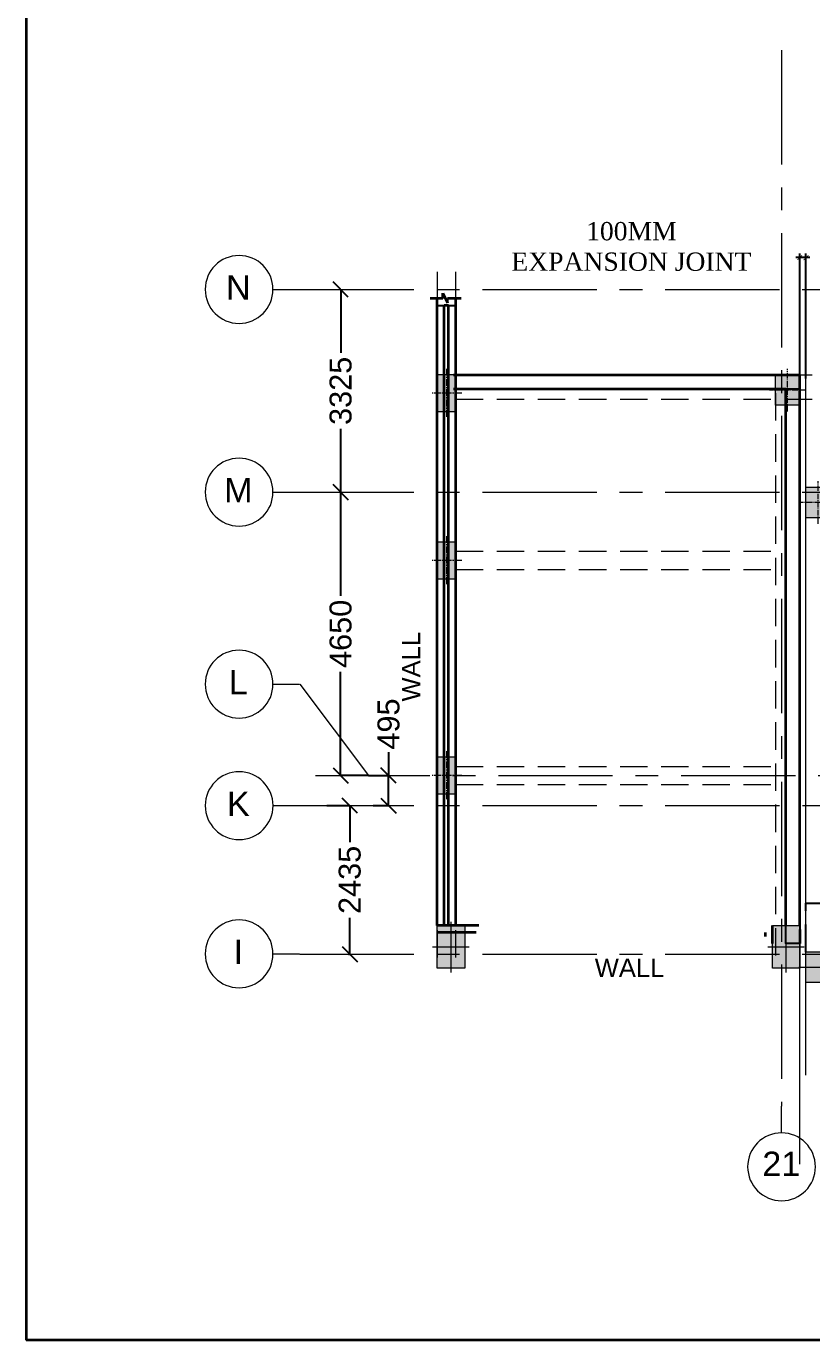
# Model space of a CAD drawing. Header units: inches. Extents: x 1789308 to 1948517, y 1504002 to 1708835.
# Drawn here: x 1825730 to 1838622, y 1604119 to 1625667 of the extents above; entities that cross this region are included whole.
import ezdxf
from ezdxf.enums import TextEntityAlignment as Align

# ---------------------------------------------------------------- set-up
doc = ezdxf.new("R2010")
doc.units = ezdxf.units.IN
doc.header["$LTSCALE"] = 0.015
doc.header["$MEASUREMENT"] = 0
doc.header["$PDMODE"] = 34
doc.header["$PDSIZE"] = -0.1
for name, pattern in [('$DDT_AUDIT_GENERATED_(C)', [0]), ('CENTER', [2, 1.25, -0.25, 0.25, -0.25]), ('CENTER2', [1.125, 0.75, -0.125, 0.125, -0.125]), ('DASHED2', [0.375, 0.25, -0.125])]:
    doc.linetypes.add(name, pattern=pattern)
for name, color, linetype, lineweight in [('CENTER LINE', 1, 'CENTER2', 18), ('COLUMN - HACTH - STR', 25, '$DDT_AUDIT_GENERATED_(C)', 15), ('COLUMN - STR', 6, 'Continuous', 15), ('GRID - BEAM - STR', 251, 'CENTER', 18), ('GRID - COLUMN - STR', 251, 'CENTER', 15), ('SECTION -  LINE - STR', 3, 'Continuous', 20), ('wall', 1, 'Continuous', 35)]:
    doc.layers.add(name, color=color, linetype=linetype, lineweight=lineweight)
for name, color, linetype in [('DIM - GRID - STR', 7, 'Continuous'), ('STR_Dimension_Pranav', 30, 'Continuous'), ('TITLE', 7, 'Continuous')]:
    doc.layers.add(name, color=color, linetype=linetype)
doc.styles.add('DIM 300', font='times.ttf', dxfattribs={"height": 300})
doc.styles.add('PRADEEP - STR', font='swissel.ttf')
doc.dimstyles.new('DIM 300', dxfattribs={"dimtxt": 300, "dimasz": 77, "dimexe": 66, "dimexo": 150, "dimgap": 12, "dimtad": 0, "dimdec": 0, "dimzin": 0, "dimdsep": 46, "dimtxsty": 'DIM 300', "dimblk": 'ARCHTICK', "dimcen": 0.09, "dimdle": 66, "dimclrd": 256, "dimclre": 256, "dimclrt": 7, "dimadec": 0, "dimazin": 0, "dimtfac": 1, "dimtdec": 0, "dimtofl": 0, "dimtmove": 2, "dimatfit": 3, "dimfxl": 300, "dimtolj": 1, "dimtzin": 0, "dimlwd": -1, "dimlwe": -1, "dimarcsym": 0})
doc.dimstyles.new('GRID DIM', dxfattribs={"dimtxt": 350, "dimasz": 250, "dimexe": 0.1, "dimexo": 0.1, "dimgap": 0.09, "dimtad": 0, "dimdec": 0, "dimzin": 0, "dimdsep": 46, "dimtxsty": 'PRADEEP - STR', "dimblk": 'OBLIQUE', "dimcen": 0.09, "dimclrd": 73, "dimclre": 73, "dimclrt": 256, "dimadec": 0, "dimazin": 0, "dimtfac": 1, "dimtdec": 0, "dimtofl": 0, "dimtmove": 1, "dimatfit": 3, "dimfxl": 1.25, "dimtolj": 1, "dimtzin": 0, "dimlwd": -1, "dimlwe": -1, "dimarcsym": 2})

# ---------------------------------------------------------------- blocks, each defined once
blk = doc.blocks.new('400x500')
at = {"layer": 'COLUMN - HACTH - STR'}
h = blk.add_hatch(color=256, dxfattribs=at)
h.dxf.hatch_style = 1
h.paths.add_polyline_path([(0, 0), (400, 0), (400, -500), (0, -500)])
at = {"layer": 'CENTER LINE', "ltscale": 8000}
for points in [[(200, -600), (200, 100)], [(500, -250), (-100, -250)]]:
    blk.add_lwpolyline(points, dxfattribs=at)
at = {"layer": 'COLUMN - STR'}
blk.add_lwpolyline([(0, 0), (400, 0), (400, -500), (0, -500)], close=True, dxfattribs=at)
blk = doc.blocks.new('COL 300X600')
at = {"layer": 'COLUMN - HACTH - STR', "ltscale": 100}
blk.add_hatch(color=256, dxfattribs=at).paths.add_polyline_path([(-425169, -455077), (-425169, -454477), (-425469, -454477), (-425469, -455077)])
at = {"layer": 'CENTER LINE', "color": 30, "ltscale": 10000}
for points in [[(-425319, -454377), (-425319, -455177)], [(-425069, -454777), (-425569, -454777)]]:
    blk.add_lwpolyline(points, dxfattribs=at)
at = {"layer": 'COLUMN - STR', "ltscale": 100}
blk.add_lwpolyline([(-425169, -455077), (-425169, -454477), (-425469, -454477), (-425469, -455077)], close=True, dxfattribs=at)
blk = doc.blocks.new('_ArchTick')
at = {"color": 0, "linetype": 'ByBlock', "lineweight": -3, "const_width": 0.15}
blk.add_lwpolyline([(-0.5, -0.5), (0.5, 0.5)], dxfattribs=at)
blk = doc.blocks.new('*D612')
at = {"transparency": 16777216}
for p, q in [((1838427, 1619890), (1838427, 1621938)), ((1838527, 1619890), (1838527, 1621938)), ((1838593, 1621872), (1838361, 1621872))]:
    blk.add_line(p, q, dxfattribs=at)
at = {"layer": 'Defpoints', "color": 0, "transparency": 16777216}
for p in [(1838427, 1621872), (1838427, 1619740), (1838527, 1619740)]:
    blk.add_point(p, dxfattribs=at)
at = {"transparency": 16777216, "xscale": 77, "yscale": 77, "zscale": 77, "rotation": 180}
blk.add_blockref('_ArchTick', (1838427, 1621872), dxfattribs=at)
at = {"transparency": 16777216, "xscale": 77, "yscale": 77, "zscale": 77}
blk.add_blockref('_ArchTick', (1838527, 1621872), dxfattribs=at)
at = {"color": 7, "transparency": 16777216, "insert": (1835662, 1622053), "char_height": 300, "attachment_point": 5, "style": 'DIM 300'}
blk.add_mtext('\\A1;100MM\\PEXPANSION JOINT', dxfattribs=at)
blk = doc.blocks.new('C-500X500')
at = {"layer": 'COLUMN - HACTH - STR'}
blk.add_hatch(color=256, dxfattribs=at).paths.add_polyline_path([(0, 0), (0, -500), (500, -500), (500, 0)])
at = {"layer": 'COLUMN - STR'}
for p, q in [((250, -615), (250, 92)), ((-119, -250), (615, -250))]:
    blk.add_line(p, q, dxfattribs=at)
blk.add_lwpolyline([(0, 0), (500, 0), (500, -500), (0, -500)], close=True, dxfattribs=at)
blk = doc.blocks.new('450X700')
at = {"layer": 'COLUMN - HACTH - STR'}
blk.add_hatch(color=256, dxfattribs=at).paths.add_polyline_path([(0, 0), (0, -700), (450, -700), (450, 0)])
at = {"layer": 'COLUMN - STR'}
for p, q in [((225, -773), (225, 59)), ((-77, -350), (520, -350))]:
    blk.add_line(p, q, dxfattribs=at)
blk.add_lwpolyline([(0, 0), (450, 0), (450, -700), (0, -700)], close=True, dxfattribs=at)
blk = doc.blocks.new('GRID NOS')
at = {"layer": 'GRID - BEAM - STR', "color": 3, "linetype": 'Continuous', "lineweight": 15}
blk.add_line((0, -0.205), (0, 0.17), dxfattribs=at)
blk.add_circle((0, -0.682), 0.477, dxfattribs=at)
blk = doc.blocks.new('_Oblique')
at = {"color": 0, "linetype": 'ByBlock', "lineweight": -2}
blk.add_line((-0.5, -0.5), (0.5, 0.5), dxfattribs=at)
blk = doc.blocks.new('*D596')
at = {"layer": 'Defpoints', "color": 0, "transparency": 16777216}
for p in [(1830890, 1618024), (1830890, 1618024), (1831349, 1613374)]:
    blk.add_point(p, dxfattribs=at)
at = {"layer": 'DIM - GRID - STR', "color": 73, "linetype": 'ByBlock', "transparency": 16777216}
for p, q in [((1830890, 1618024), (1830890, 1616323)), ((1830890, 1613374), (1830890, 1615076)), ((1831349, 1613374), (1830890, 1613374))]:
    blk.add_line(p, q, dxfattribs=at)
at = {"layer": 'DIM - GRID - STR', "color": 73, "transparency": 16777216, "xscale": 250, "yscale": 250, "zscale": 250}
for p, rotation in [((1830890, 1618024), 90), ((1830890, 1613374), 270)]:
    blk.add_blockref('_Oblique', p, dxfattribs=dict(at, rotation=rotation))
at = {"layer": 'DIM - GRID - STR', "transparency": 16777216, "insert": (1830890, 1615699), "char_height": 360, "attachment_point": 5, "rotation": 90, "style": 'PRADEEP - STR'}
blk.add_mtext('\\A1;4650', dxfattribs=at)
blk = doc.blocks.new('*D597')
at = {"layer": 'Defpoints', "color": 0, "transparency": 16777216}
for p in [(1830891, 1621349), (1830891, 1621349), (1830890, 1618024)]:
    blk.add_point(p, dxfattribs=at)
at = {"layer": 'DIM - GRID - STR', "color": 73, "linetype": 'ByBlock', "transparency": 16777216}
for p, q in [((1830891, 1621349), (1830891, 1620308)), ((1830891, 1618024), (1830891, 1619065)), ((1830890, 1618024), (1830891, 1618024))]:
    blk.add_line(p, q, dxfattribs=at)
at = {"layer": 'DIM - GRID - STR', "color": 73, "transparency": 16777216, "xscale": 250, "yscale": 250, "zscale": 250}
for p, rotation in [((1830891, 1621349), 90), ((1830891, 1618024), 270)]:
    blk.add_blockref('_Oblique', p, dxfattribs=dict(at, rotation=rotation))
at = {"layer": 'DIM - GRID - STR', "transparency": 16777216, "insert": (1830891, 1619686), "char_height": 360, "attachment_point": 5, "rotation": 90, "style": 'PRADEEP - STR'}
blk.add_mtext('\\A1;3325', dxfattribs=at)
blk = doc.blocks.new('*D603')
at = {"layer": 'Defpoints', "color": 0, "transparency": 16777216}
for p in [(1831347, 1613375), (1831677, 1613375), (1831424, 1612881)]:
    blk.add_point(p, dxfattribs=at)
at = {"layer": 'DIM - GRID - STR', "color": 73, "linetype": 'ByBlock', "transparency": 16777216}
for p, q in [((1831677, 1613758), (1831677, 1613375)), ((1831348, 1613375), (1831677, 1613375)), ((1831677, 1612881), (1831677, 1613375)), ((1831424, 1612881), (1831677, 1612881))]:
    blk.add_line(p, q, dxfattribs=at)
at = {"layer": 'DIM - GRID - STR', "color": 73, "transparency": 16777216, "xscale": 250, "yscale": 250, "zscale": 250}
for p, rotation in [((1831677, 1613375), 90), ((1831677, 1612881), 270)]:
    blk.add_blockref('_Oblique', p, dxfattribs=dict(at, rotation=rotation))
at = {"layer": 'DIM - GRID - STR', "transparency": 16777216, "insert": (1831677, 1614220), "char_height": 360, "attachment_point": 5, "rotation": 90, "style": 'PRADEEP - STR'}
blk.add_mtext('\\A1;495', dxfattribs=at)
blk = doc.blocks.new('*D604')
at = {"layer": 'Defpoints', "color": 0, "transparency": 16777216}
for p in [(1830663, 1612881), (1831040, 1612881), (1831017, 1610445)]:
    blk.add_point(p, dxfattribs=at)
at = {"layer": 'DIM - GRID - STR', "color": 73, "linetype": 'ByBlock', "transparency": 16777216}
for p, q in [((1830663, 1612881), (1831040, 1612881)), ((1831040, 1612881), (1831040, 1612284)), ((1831040, 1610445), (1831040, 1611042)), ((1831017, 1610445), (1831040, 1610445))]:
    blk.add_line(p, q, dxfattribs=at)
at = {"layer": 'DIM - GRID - STR', "color": 73, "transparency": 16777216, "xscale": 250, "yscale": 250, "zscale": 250}
for p, rotation in [((1831040, 1612881), 90), ((1831040, 1610445), 270)]:
    blk.add_blockref('_Oblique', p, dxfattribs=dict(at, rotation=rotation))
at = {"layer": 'DIM - GRID - STR', "transparency": 16777216, "insert": (1831040, 1611663), "char_height": 360, "attachment_point": 5, "rotation": 90, "style": 'PRADEEP - STR'}
blk.add_mtext('\\A1;2435', dxfattribs=at)

msp = doc.modelspace()

# ---------------------------------------------------------------- linework, layer by layer
msp.add_lwpolyline([(1825729.7, 1675502.6), (1926796.4, 1675502.6), (1926796.4, 1604118.9), (1825729.7, 1604118.9)], close=True)
at = {"color": 1}
for points in [[(1832478.4, 1621085.5), (1832591.8, 1621085.5), (1832591.8, 1610916.8), (1832478.4, 1610916.8)], [(1832663.4, 1621085.5), (1832776.8, 1621085.5), (1832776.8, 1610916.8), (1832663.4, 1610916.8)], [(1838196.9, 1619720.5), (1838426.8, 1619720.5), (1838426.8, 1610620.5), (1838196.9, 1610620.5)]]:
    msp.add_lwpolyline(points, close=True, dxfattribs=at)
at = {"layer": 'COLUMN - HACTH - STR', "linetype": 'DASHED2', "ltscale": 120000}
for p, q in [((1832476.9, 1621638.3), (1832476.9, 1610215.5)), ((1832776.9, 1621638.3), (1832776.9, 1610215.5)), ((1832776.9, 1619948.4), (1838926.9, 1619948.4)), ((1832776.9, 1619548.4), (1838926.9, 1619548.4)), ((1838026.9, 1619648.4), (1838026.9, 1610215.1)), ((1838426.9, 1619648.4), (1838426.9, 1610215.1)), ((1832776.9, 1617053.8), (1838029.5, 1617053.8)), ((1832776.9, 1616753.8), (1838029.5, 1616753.8)), ((1832776.9, 1613525.3), (1838026.9, 1613525.3)), ((1832776.9, 1613225.3), (1838026.9, 1613225.3))]:
    msp.add_line(p, q, dxfattribs=at)
at = {"layer": 'COLUMN - HACTH - STR', "linetype": 'DASHED2', "lineweight": -2, "ltscale": 120000}
msp.add_lwpolyline([(1838526.9, 1610479.1), (1838527.8, 1611279.1), (1839128.1, 1611278.4), (1839128.1, 1610679.1)], dxfattribs=at)
at = {"layer": 'COLUMN - STR'}
for p, q in [((1838426.9, 1607001.8), (1838426.9, 1620643.1)), ((1838526.9, 1608458.8), (1838526.9, 1620602.1))]:
    msp.add_line(p, q, dxfattribs=at)
at = {"layer": 'GRID - COLUMN - STR', "color": 251, "ltscale": 100000}
for p, q in [((1838126.8, 1625273.3), (1838126.8, 1607950.2)), ((1830217.7, 1621348.7), (1857345.2, 1621348.7)), ((1830217.7, 1618024.2), (1857345.2, 1618024.2)), ((1830478.4, 1613375.3), (1857345.2, 1613375.3)), ((1830218.5, 1612880.6), (1857346, 1612880.6)), ((1830217.7, 1610445.2), (1857345.2, 1610445.2))]:
    msp.add_line(p, q, dxfattribs=at)
at = {"layer": 'GRID - COLUMN - STR', "ltscale": 100000}
msp.add_line((1830217.7, 1614874.1), (1831348.9, 1613374.2), dxfattribs=at)
at = {"layer": 'SECTION -  LINE - STR'}
msp.add_lwpolyline([(1832476.9, 1619948.8), (1832474.2, 1610915.1)], dxfattribs=at)
at = {"layer": 'TITLE', "color": 125, "lineweight": 35}
msp.add_lwpolyline([(1825729.7, 1604119), (1926796.4, 1604118.9), (1926796.5, 1675502.6), (1825729.7, 1675502.6)], close=True, dxfattribs=at)
at = {"layer": 'wall'}
for p, q in [((1832568.9, 1621200.5), (1832568.9, 1621287.3)), ((1832568.9, 1621287.3), (1832643.9, 1621127.3)), ((1832568.9, 1621200.5), (1832360.4, 1621200.5)), ((1832476.8, 1610915.1), (1832476.8, 1621200.5)), ((1832591.8, 1610916.8), (1832591.8, 1621085.5)), ((1832661.8, 1621085.5), (1832591.8, 1621085.5)), ((1832870.4, 1621200.5), (1832643.9, 1621200.5)), ((1832643.9, 1621127.3), (1832643.9, 1621200.5)), ((1832661.8, 1610916.8), (1832661.8, 1621085.5)), ((1832776.8, 1621200.5), (1832776.8, 1610915.1)), ((1832744, 1619950.5), (1838426.9, 1619950.5)), ((1838426.9, 1610916.8), (1838426.9, 1619950.5)), ((1832744, 1619720.5), (1838196.9, 1619720.5)), ((1838196.9, 1610916.8), (1838196.9, 1619720.5)), ((1833156.9, 1610916.8), (1832476.9, 1610916.8)), ((1833111.9, 1610801.8), (1832476.9, 1610801.8)), ((1837861.9, 1610735.5), (1837861.9, 1610801.8)), ((1837976.9, 1610620.5), (1837976.9, 1610916.8)), ((1838426.8, 1610850.5), (1838426.8, 1610620.5))]:
    msp.add_line(p, q, dxfattribs=at)

# ---------------------------------------------------------------- block references
at = {"layer": 'COLUMN - STR'}
for name, p in [('COL 300X600', (2257946.3, 2074425.7)), ('400x500', (1838026.9, 1619948.4)), ('400x500', (1838526.9, 1618103.2)), ('COL 300X600', (2257946.3, 2071680.6)), ('COL 300X600', (2257946.3, 2068151.8))]:
    msp.add_blockref(name, p, dxfattribs=at)
at = {"layer": 'COLUMN - STR', "color": 2}
for name, p in [('450X700', (1832476.9, 1610915.1)), ('450X700', (1837976.9, 1610915.1)), ('C-500X500', (1838526.9, 1610480.5))]:
    msp.add_blockref(name, p, dxfattribs=at)
at = {"layer": 'GRID - BEAM - STR', "color": 1, "linetype": 'Continuous', "lineweight": 15, "xscale": -1166.666666666666, "yscale": 1166.666666666666, "zscale": 1166.666666666666, "rotation": 270}
for p in [(1830018.8, 1621349.2), (1830018.8, 1618024.2), (1830018.8, 1614874.1), (1830019.6, 1612880.6), (1830018.8, 1610449.2)]:
    msp.add_blockref('GRID NOS', p, dxfattribs=at)
at = {"layer": 'GRID - BEAM - STR', "color": 1, "linetype": 'Continuous', "lineweight": 15, "xscale": -1166.666666666666, "yscale": 1166.666666666666, "zscale": 1166.666666666666}
msp.add_blockref('GRID NOS', (1838126.8, 1607751.4), dxfattribs=at)

# ---------------------------------------------------------------- texts
at = {"layer": 'GRID - BEAM - STR', "color": 4, "linetype": 'Continuous', "lineweight": 15, "style": 'PRADEEP - STR'}
for s, p in [('N', (1829210.4, 1621182.2)), ('M', (1829210.4, 1617857.2)), ('L', (1829210.4, 1614707.1)), ('K', (1829211.2, 1612711.6)), ('I', (1829210.4, 1610282.2)), ('21', (1838121.8, 1606804.8))]:
    msp.add_text(s, height=400, dxfattribs=at).set_placement(p, align=Align.CENTER)
at = {"layer": 'STR_Dimension_Pranav', "color": 3, "insert": (1831895.3, 1615159.7), "char_height": 300, "width": 35.728, "attachment_point": 2, "rotation": 90, "style": 'PRADEEP - STR'}
msp.add_mtext('{\\f@Arial Unicode MS|b0|i0|c0|p34;WALL}', dxfattribs=at)
at = {"layer": 'STR_Dimension_Pranav', "color": 3, "insert": (1835631.6, 1610371.3), "char_height": 300, "width": 35.728, "attachment_point": 2, "style": 'PRADEEP - STR'}
msp.add_mtext('{\\f@Arial Unicode MS|b0|i0|c0|p34;WALL}', dxfattribs=at)

# ---------------------------------------------------------------- dimensions: what is measured, and where the dimension line sits
dim = msp.add_linear_dim(base=(1838426.9, 1621872.2), p1=(1838526.9, 1619739.6), p2=(1838426.9, 1619739.6), text='<>MM\\XEXPANSION JOINT', dimstyle='DIM 300', override={"dimfxl": 600})
dim.commit()
dim.dimension.update_dxf_attribs({"geometry": '*D612', "text_midpoint": (1835661.9, 1622053), "dimtype": 160})
at = {"layer": 'DIM - GRID - STR'}
for base, p1, p2, picture, middle in [((1830890.7117, 1621348.747), (1830890.2141, 1618024.2446), (1830890.7117, 1621348.747), '*D597', (1830890.7117, 1619686.4958)), ((1830890.2, 1618024.2), (1831348.9, 1613374.2), (1830890.2, 1618024.2), '*D596', (1830890.2, 1615699.2)), ((1831039.8, 1612880.6), (1831017.2, 1610445.2), (1830662.8, 1612880.6), '*D604', (1831039.8, 1611662.9))]:
    dim = msp.add_linear_dim(base=base, p1=p1, p2=p2, angle=90, dimstyle='GRID DIM', override={"dimtxt": 360, "dimfxl": 0}, dxfattribs=at)
    dim.commit()
    dim.dimension.update_dxf_attribs({"geometry": picture, "text_midpoint": middle})
dim = msp.add_linear_dim(base=(1831677.3, 1613375.3), p1=(1831424.3, 1612880.6), p2=(1831347.4, 1613375.3), angle=90, dimstyle='GRID DIM', override={"dimtxt": 360, "dimfxl": 0}, dxfattribs=at)
dim.commit()
dim.dimension.update_dxf_attribs({"geometry": '*D603', "text_midpoint": (1831677.3, 1614219.8), "dimtype": 160})

doc.saveas('drawing.dxf')
